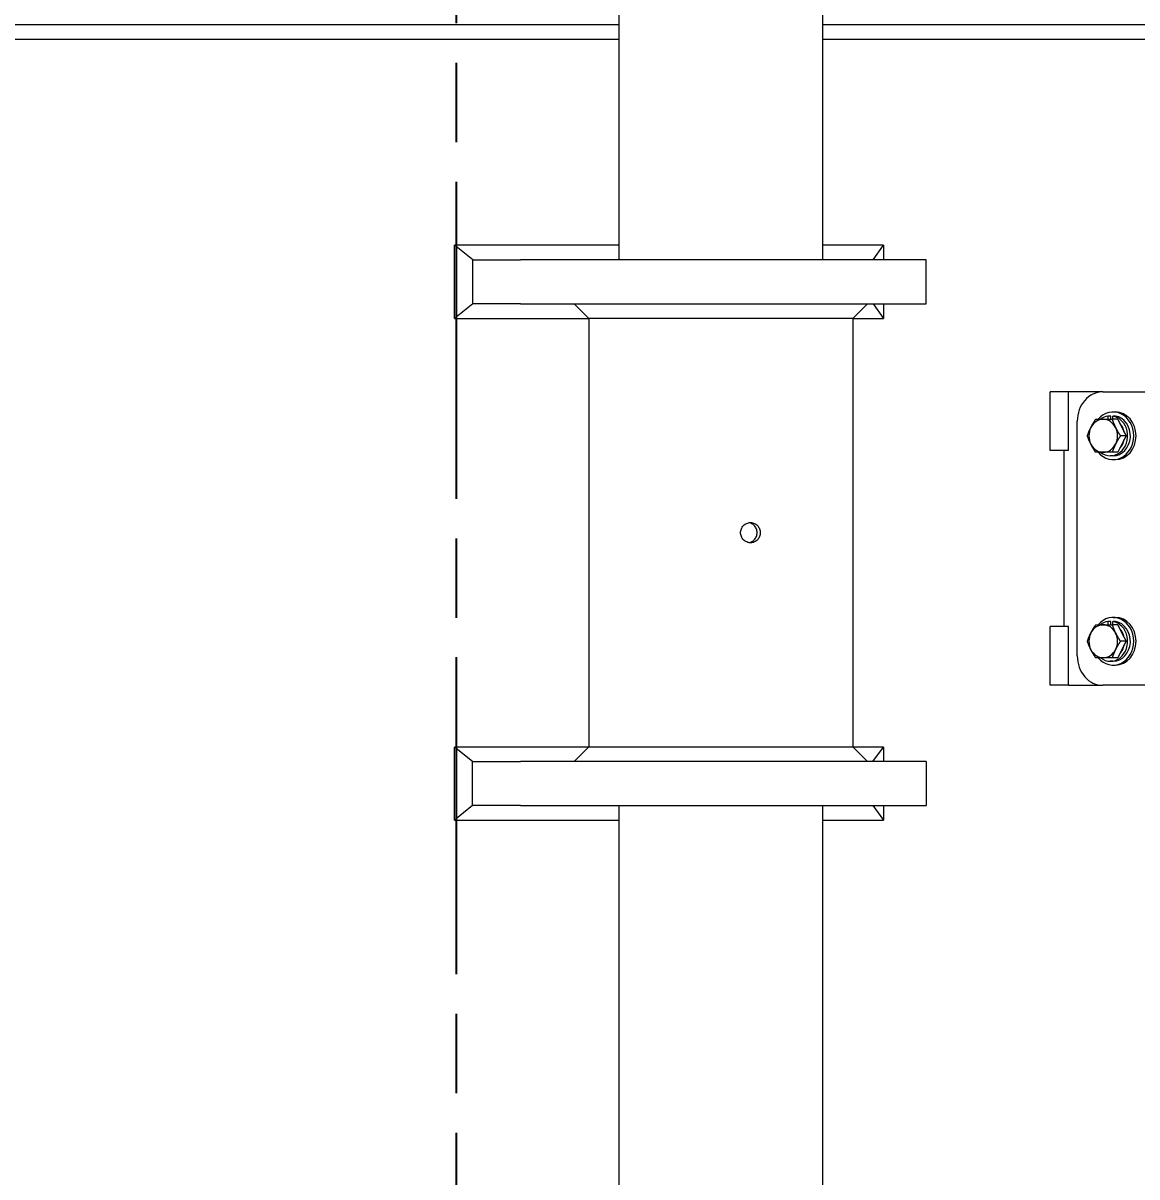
# Model space of a CAD drawing. Header units: inches. Extents: x 15 to 402, y 6 to 258.
# Drawn here: x 299.9 to 318.87, y 94.61 to 114.27 of the extents above; entities that cross this region are included whole.
import ezdxf

# ---------------------------------------------------------------- set-up
doc = ezdxf.new("R2010")
doc.units = ezdxf.units.IN
doc.header["$LTSCALE"] = 12
doc.header["$MEASUREMENT"] = 0
doc.linetypes.add('CHAIN', pattern=[0.7087, 0.4724, -0.0591, 0.1181, -0.0591])
doc.layers.add('Centerline', color=5, linetype='CHAIN', lineweight=25, true_color=0x0000ff)
doc.layers.add('Dimension (ANSI)', color=7, linetype='Continuous', lineweight=25)
doc.layers.add('Visible (ANSI)', color=7, linetype='Continuous', lineweight=50)
doc.styles.add('MEMCOR Medium', font='arial.ttf')
doc.dimstyles.new('Default (ANSI)', dxfattribs={"dimscale": 12, "dimtxt": 0.15, "dimasz": 0.098425, "dimexe": 0.125, "dimexo": 0.0625, "dimgap": 0.031496, "dimtad": 0, "dimtih": 1, "dimtoh": 1, "dimdec": 4, "dimrnd": 1e-08, "dimzin": 3, "dimdsep": 46, "dimlunit": 5, "dimtxsty": 'MEMCOR Medium', "dimcen": 0.09, "dimdle": 0.393701, "dimclrd": 256, "dimclre": 256, "dimclrt": 256, "dimadec": 0, "dimazin": 1, "dimtfac": 0.8, "dimtofl": 0, "dimtmove": 0, "dimatfit": 3, "dimfxl": 1, "dimfrac": 1, "dimtolj": 1, "dimtzin": 4, "dimlwd": -1, "dimlwe": -1, "dimarcsym": 0})

# ---------------------------------------------------------------- blocks, each defined once
blk = doc.blocks.new('*D27')
at = {"layer": 'Defpoints', "color": 0, "transparency": 16777216}
for p in [(306.861, 130.491), (258.848, 39.736), (286.657, 39.736)]:
    blk.add_point(p, dxfattribs=at)
at = {"layer": 'Dimension (ANSI)', "transparency": 16777216}
for p, q in [((306.111, 130.491), (257.348, 130.491)), ((258.848, 129.31), (258.848, 91.259)), ((258.848, 40.917), (258.848, 78.967)), ((285.907, 39.736), (257.348, 39.736))]:
    blk.add_line(p, q, dxfattribs=at)
for points in [[(258.651, 129.31), (259.045, 129.31), (258.848, 130.491)], [(258.651, 40.917), (259.045, 40.917), (258.848, 39.736)]]:
    blk.add_solid(points, dxfattribs=at)
at = {"layer": 'Dimension (ANSI)', "transparency": 16777216, "char_height": 1.8, "attachment_point": 5, "style": 'MEMCOR Medium'}
for s, insert in [('\\A1; \\fArial|b0|i0;90{\\H0.8x;\\S3#4;} in', (258.848, 86.962)), ('\\A1;[2305.2 mm]{\\P\\fArial|b0|i0;SHIPPING HEIGHT\\P\\fArial|b0|i0;REF.}', (258.848, 80.816))]:
    blk.add_mtext(s, dxfattribs=dict(at, insert=insert))

msp = doc.modelspace()

# ---------------------------------------------------------------- linework, layer by layer
at = {"layer": 'Centerline', "ltscale": 0.952448}
msp.add_line((307.28121, 41.36326), (307.28121, 131.53714), dxfattribs=at)
at = {"layer": 'Visible (ANSI)', "linetype": 'Continuous', "lineweight": 18}
for p, q in [((310.0453, 120.73586), (310.0453, 110.23586)), ((313.5153, 120.73586), (313.5153, 110.23586)), ((310.0453, 114.23586), (290.0935, 114.23586)), ((324.46892, 114.23586), (313.5153, 114.23586)), ((310.0453, 113.98586), (295.61474, 113.98586)), ((323.78152, 113.98586), (313.5153, 113.98586)), ((307.24309, 109.23697), (307.24309, 110.48475)), ((310.0453, 110.48475), (307.24309, 110.48475)), ((307.55548, 110.23586), (307.24309, 110.48475)), ((314.54871, 110.48475), (313.5153, 110.48475)), ((314.37607, 110.23586), (314.54871, 110.48475)), ((314.54871, 110.48475), (314.54871, 110.23586)), ((307.55548, 110.23586), (308.37, 110.23586)), ((307.55548, 109.48586), (307.55548, 110.23586)), ((315.2803, 110.23586), (308.37, 110.23586)), ((315.2803, 109.48586), (315.2803, 110.23586)), ((307.55548, 109.48586), (307.24309, 109.23697)), ((308.37, 109.48586), (307.55548, 109.48586)), ((308.37, 109.48586), (315.2803, 109.48586)), ((309.5303, 109.23586), (309.2803, 109.48586)), ((314.0303, 109.23586), (314.2803, 109.48586)), ((314.37607, 109.48586), (314.54871, 109.23697)), ((314.54871, 109.48586), (314.54871, 109.23697)), ((307.24309, 109.23697), (309.52919, 109.23697)), ((309.5303, 109.23586), (309.5303, 101.93586)), ((314.0303, 109.23586), (309.5303, 109.23586)), ((314.0303, 109.23586), (314.0303, 101.93586)), ((314.03141, 109.23697), (314.54871, 109.23697)), ((317.70045, 107.98586), (317.39054, 107.98586)), ((317.39054, 106.98586), (317.39054, 107.98586)), ((318.28564, 107.98586), (317.70045, 107.98586)), ((317.70045, 106.98586), (317.70045, 107.98586)), ((318.28564, 107.98586), (322.92618, 107.98586)), ((318.37444, 107.5726), (318.37444, 107.51686)), ((318.42144, 107.5726), (318.37444, 107.5726)), ((318.42144, 107.51686), (318.42144, 107.5726)), ((318.45585, 107.51686), (318.45585, 107.5726)), ((318.50285, 107.5726), (318.45585, 107.5726)), ((318.46214, 107.64186), (318.50214, 107.64186)), ((317.85262, 103.48586), (317.85262, 107.48586)), ((318.54314, 107.51686), (318.44669, 107.51686)), ((318.54314, 107.51686), (318.61339, 107.37636)), ((318.61339, 107.37636), (318.68364, 107.23586)), ((318.68364, 107.23586), (318.58719, 107.23586)), ((318.68364, 107.23586), (318.61339, 107.09536)), ((317.70045, 106.98586), (317.39054, 106.98586)), ((317.62161, 106.98586), (317.62161, 103.98586)), ((318.54314, 106.95486), (318.44669, 106.95486)), ((318.61339, 107.09536), (318.54314, 106.95486)), ((318.46214, 106.89586), (318.41514, 106.89586)), ((318.46214, 106.82986), (318.50214, 106.82986)), ((317.70045, 103.98586), (317.39054, 103.98586)), ((317.39054, 102.98586), (317.39054, 103.98586)), ((317.70045, 102.98586), (317.70045, 103.98586)), ((318.37444, 104.0726), (318.37444, 104.01686)), ((318.42144, 104.0726), (318.37444, 104.0726)), ((318.42144, 104.01686), (318.42144, 104.0726)), ((318.54314, 104.01686), (318.44669, 104.01686)), ((318.45585, 104.01686), (318.45585, 104.0726)), ((318.50285, 104.0726), (318.45585, 104.0726)), ((318.46214, 104.14186), (318.50214, 104.14186)), ((318.54314, 104.01686), (318.61339, 103.87636)), ((318.61339, 103.87636), (318.68364, 103.73586)), ((318.61339, 103.59536), (318.54314, 103.45486)), ((318.68364, 103.73586), (318.58719, 103.73586)), ((318.68364, 103.73586), (318.61339, 103.59536)), ((318.46214, 103.39586), (318.41514, 103.39586)), ((318.54314, 103.45486), (318.44669, 103.45486)), ((318.46214, 103.32986), (318.50214, 103.32986)), ((317.70045, 102.98586), (317.39054, 102.98586)), ((317.70045, 102.98586), (318.28564, 102.98586)), ((322.92618, 102.98586), (318.28564, 102.98586)), ((307.24309, 100.68697), (307.24309, 101.93475)), ((309.52919, 101.93475), (307.24309, 101.93475)), ((307.55028, 101.68586), (307.24309, 101.93475)), ((309.5303, 101.93586), (309.2803, 101.68586)), ((309.5303, 101.93586), (314.0303, 101.93586)), ((314.0303, 101.93586), (314.2803, 101.68586)), ((314.54871, 101.93475), (314.03141, 101.93475)), ((314.37087, 101.68586), (314.54871, 101.93475)), ((314.54871, 101.93475), (314.54871, 101.68586)), ((307.55028, 101.68586), (308.37, 101.68586)), ((307.55028, 100.93586), (307.55028, 101.68586)), ((315.2803, 101.68586), (308.37, 101.68586)), ((315.2803, 101.68586), (315.2803, 100.93586)), ((307.55028, 100.93586), (307.24309, 100.68697)), ((308.37, 100.93586), (307.55028, 100.93586)), ((308.37, 100.93586), (315.2803, 100.93586)), ((310.0453, 100.93586), (310.0453, 90.98586)), ((313.5153, 100.93586), (313.5153, 90.98586)), ((314.37087, 100.93586), (314.54871, 100.68697)), ((314.54871, 100.93586), (314.54871, 100.68697)), ((307.24309, 100.68697), (310.0453, 100.68697)), ((313.5153, 100.68697), (314.54871, 100.68697))]:
    msp.add_line(p, q, dxfattribs=at)
for centre, major_axis, start_param, end_param in [((318.28564, 107.48586), (0, 0.5), 0, 1.57079633), ((318.46214, 107.23586), (0, -0.406), 5.47680863, 10.23115464), ((318.41514, 107.23586), (0, 0.34), 2.54360569, 6.14450593), ((318.41514, 107.23586), (0, 0.34), 0.13867938, 0.59798696), ((318.46214, 107.23586), (0, -0.34), 0, 3.00291327), ((318.50214, 107.23586), (0, -0.406), 0, 3.14159265), ((318.29364, 107.23586), (0, -0.281), 4.1887902, 5.23598776), ((318.29364, 107.23586), (0, 0.281), 0, 1.04719755), ((318.29364, 107.23586), (0, 0.281), 5.23598776, 6.28318531), ((318.29364, 107.23586), (0, 0.281), 4.1887902, 5.23598776), ((318.41514, 107.23586), (0, -0.281), 1.79497944, 2.39381077), ((318.41514, 107.23586), (0, -0.281), 0.74778189, 1.34661322), ((318.29364, 107.23586), (0, -0.281), 5.23598776, 6.28318531), ((318.29364, 107.23586), (0, -0.281), 0, 1.04719755), ((318.29364, 103.73586), (0, 0.281), 0, 1.04719755), ((318.46214, 103.73586), (0, -0.406), 5.47680863, 10.23115464), ((318.41514, 103.73586), (0, 0.34), 2.54360569, 6.14450593), ((318.41514, 103.73586), (0, 0.34), 0.13867938, 0.59798696), ((318.29364, 103.73586), (0, 0.281), 5.23598776, 6.28318531), ((318.46214, 103.73586), (0, -0.34), 0, 3.00291327), ((318.50214, 103.73586), (0, -0.406), 0, 3.14159265), ((318.29364, 103.73586), (0, -0.281), 4.1887902, 5.23598776), ((318.29364, 103.73586), (0, 0.281), 4.1887902, 5.23598776), ((318.41514, 103.73586), (0, -0.281), 1.79497944, 2.39381077), ((318.29364, 103.73586), (0, -0.281), 5.23598776, 6.28318531), ((318.29364, 103.73586), (0, -0.281), 0, 1.04719755), ((318.41514, 103.73586), (0, -0.281), 0.74778189, 1.34661322), ((318.28564, 103.48586), (0, -0.5), 4.71238898, 6.28318531)]:
    msp.add_ellipse(centre, major_axis=major_axis, ratio=0.8660254, start_param=start_param, end_param=end_param, dxfattribs=at)
for points in [[(318.02519, 107.23586), (318.05029, 107.31116), (318.08289, 107.37636)], [(318.08289, 107.37636), (318.11549, 107.44157), (318.16569, 107.51686)], [(318.16569, 107.51686), (318.22844, 107.51686), (318.29364, 107.51686)], [(318.29364, 107.51686), (318.35885, 107.51686), (318.44669, 107.51686)], [(318.44669, 107.51686), (318.47179, 107.44157), (318.50439, 107.37636)], [(318.50439, 107.37636), (318.53699, 107.31116), (318.58719, 107.23586)], [(318.08289, 107.09536), (318.05029, 107.16057), (318.02519, 107.23586)], [(318.58719, 107.23586), (318.53699, 107.16057), (318.50439, 107.09536)], [(318.16569, 106.95486), (318.11549, 107.03016), (318.08289, 107.09536)], [(318.29364, 106.95486), (318.22844, 106.95486), (318.16569, 106.95486)], [(318.44669, 106.95486), (318.35885, 106.95486), (318.29364, 106.95486)], [(318.50439, 107.09536), (318.47179, 107.03016), (318.44669, 106.95486)], [(318.08289, 103.87636), (318.11549, 103.94157), (318.16569, 104.01686)], [(318.16569, 104.01686), (318.22844, 104.01686), (318.29364, 104.01686)], [(318.29364, 104.01686), (318.35885, 104.01686), (318.44669, 104.01686)], [(318.44669, 104.01686), (318.47179, 103.94157), (318.50439, 103.87636)], [(318.02519, 103.73586), (318.05029, 103.81116), (318.08289, 103.87636)], [(318.50439, 103.87636), (318.53699, 103.81116), (318.58719, 103.73586)], [(318.08289, 103.59536), (318.05029, 103.66057), (318.02519, 103.73586)], [(318.16569, 103.45486), (318.11549, 103.53016), (318.08289, 103.59536)], [(318.50439, 103.59536), (318.47179, 103.53016), (318.44669, 103.45486)], [(318.58719, 103.73586), (318.53699, 103.66057), (318.50439, 103.59536)], [(318.29364, 103.45486), (318.22844, 103.45486), (318.16569, 103.45486)], [(318.44669, 103.45486), (318.35885, 103.45486), (318.29364, 103.45486)]]:
    msp.add_rational_spline(points, [1, 1.0379548493, 1], degree=2, dxfattribs=at)
for points, knots in [([(312.28644, 105.41399), (312.2654, 105.41399), (312.24289, 105.4183), (312.20136, 105.43585), (312.18233, 105.44907), (312.15223, 105.47958), (312.13915, 105.49891), (312.12177, 105.54125), (312.11749, 105.56427), (312.11749, 105.60745), (312.12177, 105.63048), (312.13915, 105.67282), (312.15223, 105.69214), (312.18233, 105.72265), (312.20136, 105.73588), (312.24289, 105.75342), (312.2654, 105.75774), (312.28644, 105.75774)], [0.65806421, 0.65806421, 0.65806421, 0.65806421, 0.82258017, 0.82258017, 0.98709612, 0.98709612, 1.15161227, 1.15161227, 1.31612842, 1.31612842, 1.48064456, 1.48064456, 1.64516071, 1.64516071, 1.80967667, 1.80967667, 1.97419263, 1.97419263, 1.97419263, 1.97419263]), ([(312.39827, 105.58586), (312.39827, 105.60746), (312.39415, 105.63048), (312.37736, 105.67282), (312.3647, 105.69214), (312.33539, 105.72265), (312.31678, 105.73588), (312.28443, 105.74974), (312.27192, 105.75333), (312.2594, 105.75545)], [0, 0, 0, 0, 0.164533665, 0.164533665, 0.32906733, 0.32906733, 0.493600697, 0.493600697, 0.589083098, 0.589083098, 0.589083098, 0.589083098]), ([(312.28644, 105.75774), (312.30748, 105.75774), (312.32983, 105.75342), (312.37081, 105.73588), (312.38944, 105.72265), (312.4188, 105.69214), (312.43149, 105.67282), (312.4483, 105.63048), (312.45243, 105.60745), (312.45243, 105.58586), (312.45243, 105.56427), (312.4483, 105.54125), (312.43149, 105.49891), (312.4188, 105.47958), (312.38944, 105.44907), (312.37081, 105.43585), (312.32983, 105.4183), (312.30748, 105.41399), (312.28644, 105.41399)], [1.97419263, 1.97419263, 1.97419263, 1.97419263, 2.13870858, 2.13870858, 2.30322454, 2.30322454, 2.46774069, 2.46774069, 2.63225684, 2.63225684, 2.63225684, 2.79677298, 2.79677298, 2.96128913, 2.96128913, 3.12580509, 3.12580509, 3.29032104, 3.29032104, 3.29032104, 3.29032104]), ([(312.2594, 105.41628), (312.27192, 105.4184), (312.28443, 105.42199), (312.31678, 105.43585), (312.33539, 105.44908), (312.3647, 105.47958), (312.37736, 105.4989), (312.39415, 105.54125), (312.39827, 105.56427), (312.39827, 105.58586)], [2.043453154, 2.043453154, 2.043453154, 2.043453154, 2.138935555, 2.138935555, 2.303468922, 2.303468922, 2.468002587, 2.468002587, 2.632536252, 2.632536252, 2.632536252, 2.632536252])]:
    msp.add_open_spline(points, degree=3, knots=knots, dxfattribs=at)

# ---------------------------------------------------------------- dimensions: what is measured, and where the dimension line sits
at = {"layer": 'Dimension (ANSI)'}
dim = msp.add_linear_dim(base=(258.84784, 39.73586), p1=(306.86121, 130.49086), p2=(286.65683, 39.73586), angle=90, text=' \\fArial|b0|i0;<> in\\X[2305.2 mm]{\\P\\fArial|b0|i0;SHIPPING HEIGHT\\P\\fArial|b0|i0;REF.}', dimstyle='Default (ANSI)', override={"dimgap": 0.031496, "dimdec": 4, "dimpost": '', "dimtol": 0, "dimlim": 0, "dimtp": 0, "dimtm": 0, "dimtdec": 2, "dimatfit": 1}, dxfattribs=at)
dim.commit()
dim.dimension.update_dxf_attribs({"geometry": '*D27', "text_midpoint": (258.84784, 85.11336), "dimtype": 160})

doc.saveas('drawing.dxf')
